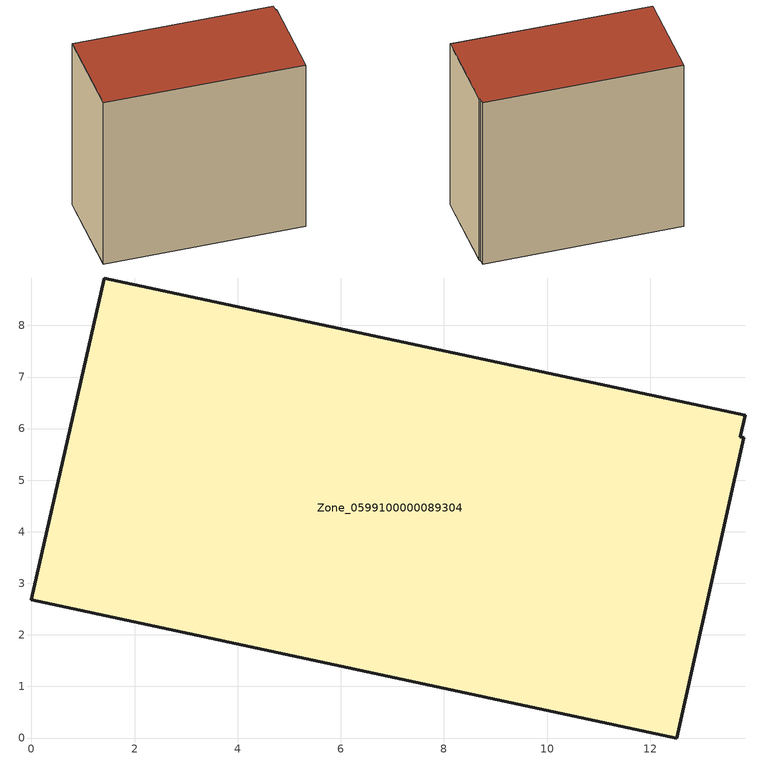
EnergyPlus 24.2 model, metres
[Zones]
Zone_0599100000089304
 floor ground (C_G): 12.51,0 0,2.68 1.41,8.92 13.84,6.26 13.75,5.84 13.81,5.82 z0
 wall outside (C_F): 0,2.68 12.51,0 13.81,5.82 13.75,5.84 13.84,6.26 1.41,8.92 0,2.68 z0:11.93
 roof outside (C_R): 13.84,6.26 1.41,8.92 0,2.68 12.51,0 13.81,5.82 13.75,5.84 z11.93
[BUILDING]
Pand.0599100000089304: North Axis=0; Terrain=City; Loads Convergence Tolerance Value=0.04; Temperature Convergence Tolerance Value=0.4; Solar Distribution=FullExterior; Maximum Number of Warmup Days=25; Minimum Number of Warmup Days=1
[Site:Location]
Rotterdam.The.Hague.AP_ZH_NLD Design_Conditions: Latitude=51.96; Longitude=4.45; Time Zone=1; Elevation=-4.5
[SITE:GROUNDTEMPERATURE:BUILDINGSURFACE]
18, 18, 18, 18, 18, 18, 18, 18, 18, 18, 18, 18
[MATERIAL] Thermal Absorptance=0.9; Solar Absorptance=0.7; Visible Absorptance=0.7
Name | Roughness | Thickness | Conductivity | Density | Specific Heat
G.TI.1946 | MediumSmooth | 0.15 | 1 | 540 | 1210
F.TI.1946 | Rough | 0.3 | 0.857143 | 1920 | 840
R.TI.1946 | MediumRough | 0.2 | 0.1 | 1500 | 1000
[CONSTRUCTION]
C_G: G.TI.1946
C_F: F.TI.1946
C_R: R.TI.1946
[ZONE]
Zone_0599100000089304: Type=1; Multiplier=1; Ceiling Height=Autocalculate; Volume=Autocalculate; Floor Area=autocalculate; Part of Total Floor Area=Yes
[ZONEINFILTRATION:DESIGNFLOWRATE]
Infil_Zone_0599100000089304: Zone or ZoneList or Space or SpaceList=Zone_0599100000089304; Schedule=AlwaysOn; Design Flow Rate Calculation Method=Flow/Area; Flow Rate per Floor Area=0.003; Constant Term Coefficient=1; Temperature Term Coefficient=0; Velocity Term Coefficient=0; Velocity Squared Term Coefficient=0
[HVACTEMPLATE:ZONE:IDEALLOADSAIRSYSTEM]
Zone_0599100000089304: Maximum Heating Supply Air Temperature=50; Minimum Cooling Supply Air Temperature=13; Maximum Heating Supply Air Humidity Ratio=0.0156; Minimum Cooling Supply Air Humidity Ratio=0.0077; Heating Limit=NoLimit; Cooling Limit=NoLimit; Dehumidification Control Type=ConstantSensibleHeatRatio; Cooling Sensible Heat Ratio=0.7; Dehumidification Setpoint=60; Humidification Control Type=None; Humidification Setpoint=30; Outdoor Air Method=None; Outdoor Air Flow Rate per Person=0.00944; Outdoor Air Flow Rate per Zone Floor Area=0; Outdoor Air Flow Rate per Zone=0; Demand Controlled Ventilation Type=None; Outdoor Air Economizer Type=NoEconomizer; Heat Recovery Type=None; Sensible Heat Recovery Effectiveness=0.7; Latent Heat Recovery Effectiveness=0.65
[ZONECONTROL:THERMOSTAT]
ThermostatControl_Zone_0599100000089304: Zone or ZoneList=Zone_0599100000089304; Control Type Schedule=DualSetpointControlType; Control 1=Thermostat_Zone_0599100000089304; Temperature Difference Between Cutout And Setpoint=0
[THERMOSTATSETPOINT:DUALSETPOINT]
Thermostat_Zone_0599100000089304: Heating Setpoint Temperature Schedule=HeatingSetpoint_Zone_0599100000089304; Cooling Setpoint Temperature Schedule=CoolingSetpoint_Zone_0599100000089304
[SCHEDULE:COMPACT]
HeatingSetpoint_Zone_0599100000089304: Through: 12/31, For: AllDays, Until: 24:00, 21
CoolingSetpoint_Zone_0599100000089304: Through: 12/31, For: AllDays, Until: 24:00, 24
DualSetpointControlType: Through: 12/31, For: AllDays, Until: 24:00, 4
AlwaysOn: Through: 12/31, For: AllDays, Until: 24:00, 1
